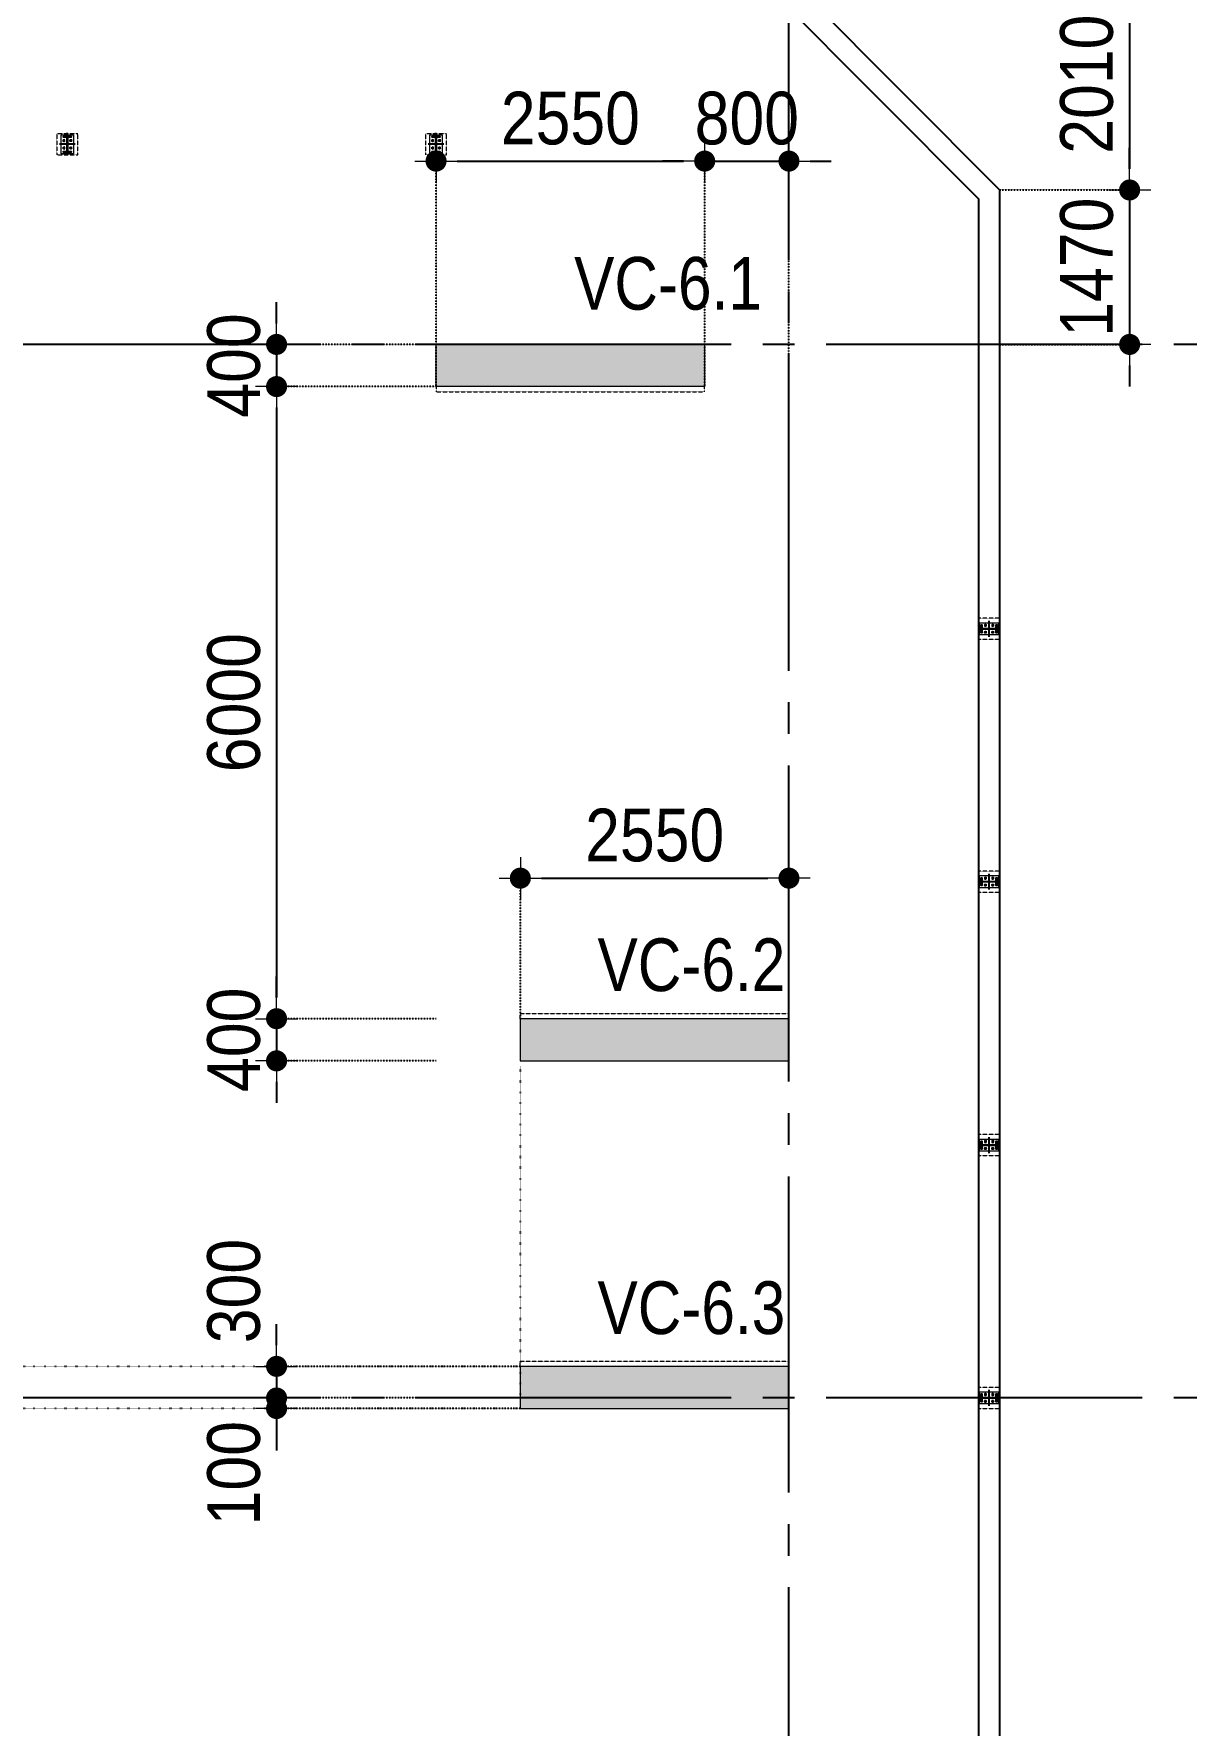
# Model space of a CAD drawing. Header units: millimetres. Extents: x -3973692 to -2843767, y 592734 to 838475.
# Drawn here: x -3456114 to -3445174, y 645725 to 661779 of the extents above; entities that cross this region are included whole.
import ezdxf
from ezdxf.enums import TextEntityAlignment as Align

# ---------------------------------------------------------------- set-up
doc = ezdxf.new("R2010")
doc.units = ezdxf.units.MM
doc.header["$MEASUREMENT"] = 0
doc.header["$PDMODE"] = 3
doc.header["$PDSIZE"] = -20
for name, pattern in [('CHG_XX_Cot_Tang 1$0$CENTER', [20.2, 12.7, -2.5, 2.5, -2.5]), ('CHG_XX_Cot_Tang 1$0$CENTER2', [28.575, 19.05, -3.175, 3.175, -3.175]), ('CHG_XX_Cot_Tang 1$0$MB_Luoi truc$0$HTT Hidden 21', [3, 2, -1]), ('CHG_XX_Luoi truc$0$MB_Luoi truc$0$Center101', [13, 10, -1, 1, -1]), ('DIVIDE2', [15.875, 6.35, -3.175, 0, -3.175, 0, -3.175]), ('DOT2', [0.125, 0, -0.125]), ('HIDDEN5', [2.8375, 1.25, -1.5875])]:
    doc.linetypes.add(name, pattern=pattern)
doc.layers.get('0').update_dxf_attribs({"lineweight": 9})
doc.layers.get('Defpoints').update_dxf_attribs({"color": 10, "lineweight": 0})
for name, color, linetype, lineweight in [("'S_General_Dim_1", 1, 'Continuous', 18), ("'S_General_Divide_3 Intermediate", 3, 'DIVIDE2', 40), ("CHG_XX_Cot_Tang 1$0$'S_Steel_Cont_2 Normal", 2, 'Continuous', 25), ("CHG_XX_Cot_Tang 1$0$'S_Steel_Cont_2 Normal_Plate", 150, 'Continuous', 15), ('CHG_XX_Cot_Tang 1$0$Cot thep', 51, 'Continuous', 15), ('CHG_XX_Cot_Tang 1$0$Net thay Tuong', 3, 'Continuous', 20), ('CHG_XX_Cot_Tang 1$0$NS-Pier', 150, 'Continuous', 9), ('CHG_XX_Cot_Tang 1$0$NS-Pier @ 1', 150, 'Continuous', 9), ('CHG_XX_Cot_Tang 1$0$NS-Pier @ 100', 150, 'Continuous', 9), ('CHG_XX_Cot_Tang 1$0$NS-Pier @ 150 VP1', 150, 'Continuous', 9), ('CHG_XX_Cot_Tang 1$0$NS-Pier @ 150 VP2', 150, 'Continuous', 9), ('CHG_XX_Cot_Tang 1$0$NS-Pier @ 150 VP3', 150, 'Continuous', 9), ('CHG_XX_Cot_Tang 1$0$NS-Pier @ 150 VP4', 150, 'Continuous', 9), ('CHG_XX_Cot_Tang 1$0$NS-Pier @ 150 VP5', 150, 'Continuous', 9), ('CHG_XX_Cot_Tang 1$0$NS-Pier @ 150 VP6', 150, 'Continuous', 9), ('CHG_XX_Cot_Tang 1$0$NS-Pier @ 150 VP7', 150, 'Continuous', 9), ('CHG_XX_Cot_Tang 1$0$NS-Pier @ 150 VP8', 150, 'Continuous', 9), ('CHG_XX_Cot_Tang 1$0$NS-Pier @ 150 VP9', 150, 'Continuous', 9), ('CHG_XX_Cot_Tang 1$0$NS-Pier @ 150 VPModel', 150, 'Continuous', 9), ('CHG_XX_Cot_Tang 1$0$NS-Pier @ 200 VP11', 150, 'Continuous', 9), ('CHG_XX_Cot_Tang 1$0$NS-Pier @ 200 VP12', 150, 'Continuous', 9), ('CHG_XX_Cot_Tang 1$0$NS-Pier @ 200 VP13', 150, 'Continuous', 9), ('CHG_XX_Cot_Tang 1$0$NS-Pier @ 200 VP14', 150, 'Continuous', 9), ('CHG_XX_Cot_Tang 1$0$NS-Pier @ 200 VP15', 150, 'Continuous', 9), ('CHG_XX_Cot_Tang 1$0$NS-Pier @ 200 VP16', 150, 'Continuous', 9), ('CHG_XX_Cot_Tang 1$0$NS-Pier @ 200 VP17', 150, 'Continuous', 9), ('CHG_XX_Cot_Tang 1$0$NS-Pier @ 200 VP18', 150, 'Continuous', 9), ('CHG_XX_Cot_Tang 1$0$NS-Pier @ 200 VP19', 150, 'Continuous', 9), ('CHG_XX_Cot_Tang 1$0$NS-Pier @ 200 VP21', 150, 'Continuous', 9), ('CHG_XX_Cot_Tang 1$0$NS-Pier @ 200 VP22', 150, 'Continuous', 9), ('CHG_XX_Cot_Tang 1$0$NS-Pier @ 200 VP23', 150, 'Continuous', 9), ('CHG_XX_Cot_Tang 1$0$NS-Pier @ 200 VP24', 150, 'Continuous', 9), ('CHG_XX_Cot_Tang 1$0$NS-Pier @ 200 VP25', 150, 'Continuous', 9), ('CHG_XX_Cot_Tang 1$0$NS-Pier @ 200 VP26', 150, 'Continuous', 9), ('CHG_XX_Cot_Tang 1$0$NS-Pier @ 200 VP27', 150, 'Continuous', 9), ('CHG_XX_Cot_Tang 1$0$NS-Pier @ 200 VP28', 150, 'Continuous', 9), ('CHG_XX_Cot_Tang 1$0$NS-Pier @ 200 VP30', 150, 'Continuous', 9), ('CHG_XX_Cot_Tang 1$0$NS-Pier @ 200 VP31', 150, 'Continuous', 9), ('CHG_XX_Cot_Tang 1$0$NS-Pier @ 200 VP32', 150, 'Continuous', 9), ('CHG_XX_Cot_Tang 1$0$NS-Pier @ 200 VP33', 150, 'Continuous', 9), ('CHG_XX_Cot_Tang 1$0$NS-Pier @ 200 VP34', 150, 'Continuous', 9), ('CHG_XX_Cot_Tang 1$0$NS-Pier @ 200 VP35', 150, 'Continuous', 9), ('CHG_XX_Cot_Tang 1$0$NS-Pier @ 200 VP36', 150, 'Continuous', 9), ('CHG_XX_Cot_Tang 1$0$NS-Pier @ 200 VP37', 150, 'Continuous', 9), ('CHG_XX_Cot_Tang 1$0$NS-Pier @ 200 VPModel', 150, 'Continuous', 9), ('CHG_XX_Cot_Tang 1$0$NS-Pier @ 350 VP10', 150, 'Continuous', 9), ('CHG_XX_Cot_Tang 1$0$NS-Pier @ 350 VP20', 150, 'Continuous', 9), ('CHG_XX_Cot_Tang 1$0$NS-Pier @ 350 VP29', 150, 'Continuous', 9), ('CHG_XX_Cot_Tang 1$0$NS-Pier @ 350 VPModel', 150, 'Continuous', 9), ('TEXT', 7, 'Continuous', 15)]:
    doc.layers.add(name, color=color, linetype=linetype, lineweight=lineweight)
for name, color, linetype in [("CHG_XX_Cot_Tang 1$0$'S_Concrete_Center_1", 8, 'CHG_XX_Cot_Tang 1$0$CENTER2'), ("CHG_XX_Cot_Tang 1$0$'S_Steel_ Bold", 8, 'Continuous'), ('CHG_XX_Cot_Tang 1$0$Vach VH3', 3, 'Continuous'), ('CHG_XX_Luoi truc$0$Grid', 34, 'Continuous'), ('CHG_XX_Luoi truc$0$Grid Line', 251, 'CHG_XX_Luoi truc$0$MB_Luoi truc$0$Center101'), ('dim', 1, 'Continuous')]:
    doc.layers.add(name, color=color, linetype=linetype)
doc.styles.add('arial', font='arial.ttf', dxfattribs={"width": 0.85})
doc.styles.add('CHG_XX_Luoi truc$0$MB_Luoi truc$0$Grid A-F$0$VNI-HelveCB', font='')
doc.styles.add('TTP-HelCon', font='')
doc.styles.get('CHG_XX_Luoi truc$0$MB_Luoi truc$0$Grid A-F$0$VNI-HelveCB').set_extended_font_data('VNI-Helve-Condense', bold=True)
doc.styles.get('TTP-HelCon').set_extended_font_data('VNI-Helve-Condense')
doc.dimstyles.new('200', dxfattribs={"dimscale": 200, "dimtxt": 2.5, "dimasz": 1, "dimexe": 0, "dimexo": 0, "dimgap": 0.75, "dimtad": 1, "dimdec": 0, "dimrnd": 10, "dimzin": 9, "dimdsep": 46, "dimtxsty": 'arial', "dimblk1": 'DIMDOT', "dimblk2": 'DIMDOT', "dimsah": 1, "dimcen": 2, "dimdle": 3, "dimclre": 8, "dimclrt": 2, "dimadec": 0, "dimazin": 0, "dimtfac": 1, "dimtdec": 0, "dimtix": 1, "dimtmove": 2, "dimatfit": 3, "dimldrblk": 'DIMPIJL', "dimfxl": 1, "dimtvp": 1.8, "dimtolj": 1, "dimtzin": 0, "dimarcsym": 0})

# ---------------------------------------------------------------- blocks, each defined once
blk = doc.blocks.new('*U3260')
at = {"layer": 'CHG_XX_Cot_Tang 1$0$NS-Pier @ 1'}
h = blk.add_hatch(color=256, dxfattribs=at)
h.dxf.hatch_style = 1
h.paths.add_polyline_path([(400, 0), (0, 0), (0, -2550), (400, -2550)])
at = {"layer": 'CHG_XX_Cot_Tang 1$0$NS-Pier @ 100'}
h = blk.add_hatch(color=256, dxfattribs=at)
h.dxf.hatch_style = 1
h.paths.add_polyline_path([(400, 0), (0, 0), (0, -2550), (400, -2550)])
at = {"layer": 'CHG_XX_Cot_Tang 1$0$NS-Pier @ 150 VP1'}
h = blk.add_hatch(color=256, dxfattribs=at)
h.dxf.hatch_style = 1
h.paths.add_polyline_path([(400, 0), (0, 0), (0, -2550), (400, -2550)])
at = {"layer": 'CHG_XX_Cot_Tang 1$0$NS-Pier @ 150 VP2'}
h = blk.add_hatch(color=256, dxfattribs=at)
h.dxf.hatch_style = 1
h.paths.add_polyline_path([(400, 0), (0, 0), (0, -2550), (400, -2550)])
at = {"layer": 'CHG_XX_Cot_Tang 1$0$NS-Pier @ 150 VP3'}
h = blk.add_hatch(color=256, dxfattribs=at)
h.dxf.hatch_style = 1
h.paths.add_polyline_path([(400, 0), (0, 0), (0, -2550), (400, -2550)])
at = {"layer": 'CHG_XX_Cot_Tang 1$0$NS-Pier @ 150 VP4'}
h = blk.add_hatch(color=256, dxfattribs=at)
h.dxf.hatch_style = 1
h.paths.add_polyline_path([(400, 0), (0, 0), (0, -2550), (400, -2550)])
at = {"layer": 'CHG_XX_Cot_Tang 1$0$NS-Pier @ 150 VP5'}
h = blk.add_hatch(color=256, dxfattribs=at)
h.dxf.hatch_style = 1
h.paths.add_polyline_path([(400, 0), (0, 0), (0, -2550), (400, -2550)])
at = {"layer": 'CHG_XX_Cot_Tang 1$0$NS-Pier @ 150 VP6'}
h = blk.add_hatch(color=256, dxfattribs=at)
h.dxf.hatch_style = 1
h.paths.add_polyline_path([(400, 0), (0, 0), (0, -2550), (400, -2550)])
at = {"layer": 'CHG_XX_Cot_Tang 1$0$NS-Pier @ 150 VP7'}
h = blk.add_hatch(color=256, dxfattribs=at)
h.dxf.hatch_style = 1
h.paths.add_polyline_path([(400, 0), (0, 0), (0, -2550), (400, -2550)])
at = {"layer": 'CHG_XX_Cot_Tang 1$0$NS-Pier @ 150 VP8'}
h = blk.add_hatch(color=256, dxfattribs=at)
h.dxf.hatch_style = 1
h.paths.add_polyline_path([(400, 0), (0, 0), (0, -2550), (400, -2550)])
at = {"layer": 'CHG_XX_Cot_Tang 1$0$NS-Pier @ 150 VP9'}
h = blk.add_hatch(color=256, dxfattribs=at)
h.dxf.hatch_style = 1
h.paths.add_polyline_path([(400, 0), (0, 0), (0, -2550), (400, -2550)])
at = {"layer": 'CHG_XX_Cot_Tang 1$0$NS-Pier @ 150 VPModel'}
h = blk.add_hatch(color=256, dxfattribs=at)
h.dxf.hatch_style = 1
h.paths.add_polyline_path([(400, 0), (0, 0), (0, -2550), (400, -2550)])
at = {"layer": 'CHG_XX_Cot_Tang 1$0$NS-Pier @ 200 VP11'}
h = blk.add_hatch(color=256, dxfattribs=at)
h.dxf.hatch_style = 1
h.paths.add_polyline_path([(400, 0), (0, 0), (0, -2550), (400, -2550)])
at = {"layer": 'CHG_XX_Cot_Tang 1$0$NS-Pier @ 200 VP12'}
h = blk.add_hatch(color=256, dxfattribs=at)
h.dxf.hatch_style = 1
h.paths.add_polyline_path([(400, 0), (0, 0), (0, -2550), (400, -2550)])
at = {"layer": 'CHG_XX_Cot_Tang 1$0$NS-Pier @ 200 VP13'}
h = blk.add_hatch(color=256, dxfattribs=at)
h.dxf.hatch_style = 1
h.paths.add_polyline_path([(400, 0), (0, 0), (0, -2550), (400, -2550)])
at = {"layer": 'CHG_XX_Cot_Tang 1$0$NS-Pier @ 200 VP14'}
h = blk.add_hatch(color=256, dxfattribs=at)
h.dxf.hatch_style = 1
h.paths.add_polyline_path([(400, 0), (0, 0), (0, -2550), (400, -2550)])
at = {"layer": 'CHG_XX_Cot_Tang 1$0$NS-Pier @ 200 VP15'}
h = blk.add_hatch(color=256, dxfattribs=at)
h.dxf.hatch_style = 1
h.paths.add_polyline_path([(400, 0), (0, 0), (0, -2550), (400, -2550)])
at = {"layer": 'CHG_XX_Cot_Tang 1$0$NS-Pier @ 200 VP16'}
h = blk.add_hatch(color=256, dxfattribs=at)
h.dxf.hatch_style = 1
h.paths.add_polyline_path([(400, 0), (0, 0), (0, -2550), (400, -2550)])
at = {"layer": 'CHG_XX_Cot_Tang 1$0$NS-Pier @ 200 VP17'}
h = blk.add_hatch(color=256, dxfattribs=at)
h.dxf.hatch_style = 1
h.paths.add_polyline_path([(400, 0), (0, 0), (0, -2550), (400, -2550)])
at = {"layer": 'CHG_XX_Cot_Tang 1$0$NS-Pier @ 200 VP18'}
h = blk.add_hatch(color=256, dxfattribs=at)
h.dxf.hatch_style = 1
h.paths.add_polyline_path([(400, 0), (0, 0), (0, -2550), (400, -2550)])
at = {"layer": 'CHG_XX_Cot_Tang 1$0$NS-Pier @ 200 VP19'}
h = blk.add_hatch(color=256, dxfattribs=at)
h.dxf.hatch_style = 1
h.paths.add_polyline_path([(400, 0), (0, 0), (0, -2550), (400, -2550)])
at = {"layer": 'CHG_XX_Cot_Tang 1$0$NS-Pier @ 200 VP21'}
h = blk.add_hatch(color=256, dxfattribs=at)
h.dxf.hatch_style = 1
h.paths.add_polyline_path([(400, 0), (0, 0), (0, -2550), (400, -2550)])
at = {"layer": 'CHG_XX_Cot_Tang 1$0$NS-Pier @ 200 VP22'}
h = blk.add_hatch(color=256, dxfattribs=at)
h.dxf.hatch_style = 1
h.paths.add_polyline_path([(400, 0), (0, 0), (0, -2550), (400, -2550)])
at = {"layer": 'CHG_XX_Cot_Tang 1$0$NS-Pier @ 200 VP23'}
h = blk.add_hatch(color=256, dxfattribs=at)
h.dxf.hatch_style = 1
h.paths.add_polyline_path([(400, 0), (0, 0), (0, -2550), (400, -2550)])
at = {"layer": 'CHG_XX_Cot_Tang 1$0$NS-Pier @ 200 VP24'}
h = blk.add_hatch(color=256, dxfattribs=at)
h.dxf.hatch_style = 1
h.paths.add_polyline_path([(400, 0), (0, 0), (0, -2550), (400, -2550)])
at = {"layer": 'CHG_XX_Cot_Tang 1$0$NS-Pier @ 200 VP25'}
h = blk.add_hatch(color=256, dxfattribs=at)
h.dxf.hatch_style = 1
h.paths.add_polyline_path([(400, 0), (0, 0), (0, -2550), (400, -2550)])
at = {"layer": 'CHG_XX_Cot_Tang 1$0$NS-Pier @ 200 VP26'}
h = blk.add_hatch(color=256, dxfattribs=at)
h.dxf.hatch_style = 1
h.paths.add_polyline_path([(400, 0), (0, 0), (0, -2550), (400, -2550)])
at = {"layer": 'CHG_XX_Cot_Tang 1$0$NS-Pier @ 200 VP27'}
h = blk.add_hatch(color=256, dxfattribs=at)
h.dxf.hatch_style = 1
h.paths.add_polyline_path([(400, 0), (0, 0), (0, -2550), (400, -2550)])
at = {"layer": 'CHG_XX_Cot_Tang 1$0$NS-Pier @ 200 VP28'}
h = blk.add_hatch(color=256, dxfattribs=at)
h.dxf.hatch_style = 1
h.paths.add_polyline_path([(400, 0), (0, 0), (0, -2550), (400, -2550)])
at = {"layer": 'CHG_XX_Cot_Tang 1$0$NS-Pier @ 200 VP30'}
h = blk.add_hatch(color=256, dxfattribs=at)
h.dxf.hatch_style = 1
h.paths.add_polyline_path([(400, 0), (0, 0), (0, -2550), (400, -2550)])
at = {"layer": 'CHG_XX_Cot_Tang 1$0$NS-Pier @ 200 VP31'}
h = blk.add_hatch(color=256, dxfattribs=at)
h.dxf.hatch_style = 1
h.paths.add_polyline_path([(400, 0), (0, 0), (0, -2550), (400, -2550)])
at = {"layer": 'CHG_XX_Cot_Tang 1$0$NS-Pier @ 200 VP32'}
h = blk.add_hatch(color=256, dxfattribs=at)
h.dxf.hatch_style = 1
h.paths.add_polyline_path([(400, 0), (0, 0), (0, -2550), (400, -2550)])
at = {"layer": 'CHG_XX_Cot_Tang 1$0$NS-Pier @ 200 VP33'}
h = blk.add_hatch(color=256, dxfattribs=at)
h.dxf.hatch_style = 1
h.paths.add_polyline_path([(400, 0), (0, 0), (0, -2550), (400, -2550)])
at = {"layer": 'CHG_XX_Cot_Tang 1$0$NS-Pier @ 200 VP34'}
h = blk.add_hatch(color=256, dxfattribs=at)
h.dxf.hatch_style = 1
h.paths.add_polyline_path([(400, 0), (0, 0), (0, -2550), (400, -2550)])
at = {"layer": 'CHG_XX_Cot_Tang 1$0$NS-Pier @ 200 VP35'}
h = blk.add_hatch(color=256, dxfattribs=at)
h.dxf.hatch_style = 1
h.paths.add_polyline_path([(400, 0), (0, 0), (0, -2550), (400, -2550)])
at = {"layer": 'CHG_XX_Cot_Tang 1$0$NS-Pier @ 200 VP36'}
h = blk.add_hatch(color=256, dxfattribs=at)
h.dxf.hatch_style = 1
h.paths.add_polyline_path([(400, 0), (0, 0), (0, -2550), (400, -2550)])
at = {"layer": 'CHG_XX_Cot_Tang 1$0$NS-Pier @ 200 VP37'}
h = blk.add_hatch(color=256, dxfattribs=at)
h.dxf.hatch_style = 1
h.paths.add_polyline_path([(400, 0), (0, 0), (0, -2550), (400, -2550)])
at = {"layer": 'CHG_XX_Cot_Tang 1$0$NS-Pier @ 200 VPModel'}
h = blk.add_hatch(color=256, dxfattribs=at)
h.dxf.hatch_style = 1
h.paths.add_polyline_path([(400, 0), (0, 0), (0, -2550), (400, -2550)])
at = {"layer": 'CHG_XX_Cot_Tang 1$0$NS-Pier @ 350 VP10'}
h = blk.add_hatch(color=256, dxfattribs=at)
h.dxf.hatch_style = 1
h.paths.add_polyline_path([(400, 0), (0, 0), (0, -2550), (400, -2550)])
at = {"layer": 'CHG_XX_Cot_Tang 1$0$NS-Pier @ 350 VP20'}
h = blk.add_hatch(color=256, dxfattribs=at)
h.dxf.hatch_style = 1
h.paths.add_polyline_path([(400, 0), (0, 0), (0, -2550), (400, -2550)])
at = {"layer": 'CHG_XX_Cot_Tang 1$0$NS-Pier @ 350 VP29'}
h = blk.add_hatch(color=256, dxfattribs=at)
h.dxf.hatch_style = 1
h.paths.add_polyline_path([(400, 0), (0, 0), (0, -2550), (400, -2550)])
at = {"layer": 'CHG_XX_Cot_Tang 1$0$NS-Pier @ 350 VPModel'}
h = blk.add_hatch(color=256, dxfattribs=at)
h.dxf.hatch_style = 1
h.paths.add_polyline_path([(400, 0), (0, 0), (0, -2550), (400, -2550)])
blk = doc.blocks.new('CHG_XX_Cot_Tang 1$0$Block A_C450x2250')
at = {"layer": 'CHG_XX_Cot_Tang 1$0$NS-Pier', "color": 9, "linetype": 'CHG_XX_Cot_Tang 1$0$MB_Luoi truc$0$HTT Hidden 21'}
blk.add_lwpolyline([(0, 0), (-50, 0), (-50, -2550), (0, -2550)], dxfattribs=at)
at = {"layer": 'CHG_XX_Cot_Tang 1$0$NS-Pier'}
blk.add_lwpolyline([(400, -2550), (0, -2550), (0, 0), (400, 0)], close=True, dxfattribs=at)
blk.add_blockref('*U3260', (0, 0), dxfattribs=at)
blk = doc.blocks.new('*U2973')
at = {"layer": "CHG_XX_Cot_Tang 1$0$'S_Steel_ Bold", "linetype": 'CHG_XX_Cot_Tang 1$0$CENTER', "ltscale": 0.05}
for p, q in [((-13, 0), (13, 0)), ((0, 13), (0, -13))]:
    blk.add_line(p, q, dxfattribs=at)
at = {"layer": "CHG_XX_Cot_Tang 1$0$'S_Steel_ Bold", "color": 1}
blk.add_circle((0, 0), 7, dxfattribs=at)
blk = doc.blocks.new('CHG_XX_Cot_Tang 1$0$A$C42BB3C5E')
at = {"color": 8, "linetype": 'CHG_XX_Cot_Tang 1$0$MB_Luoi truc$0$HTT Hidden 21'}
blk.add_lwpolyline([(-75, -113), (125, -113), (125, 87), (-75, 87)], close=True, dxfattribs=at)
at = {"layer": "CHG_XX_Cot_Tang 1$0$'S_Concrete_Center_1"}
for p, q in [((25, 63), (25, -88)), ((125, -13), (-83, -13))]:
    blk.add_line(p, q, dxfattribs=at)
at = {"layer": "CHG_XX_Cot_Tang 1$0$'S_Steel_Cont_2 Normal"}
blk.add_lwpolyline([(-37, -15, 0.414214), (-43, -21), (-43, -50), (-50, -50), (-50, 25), (-43, 25), (-43, -4, 0.414214), (-37, -10), (87, -10, 0.414214), (93, -4), (93, 25), (100, 25), (100, -50), (93, -50), (93, -21, 0.414214), (87, -15)], format="xyb", close=True, dxfattribs=at)
at = {"layer": "CHG_XX_Cot_Tang 1$0$'S_Steel_Cont_2 Normal_Plate"}
blk.add_lwpolyline([(115, 45), (115, -70), (-65, -70), (-65, 45)], close=True, dxfattribs=at)
at = {"layer": "CHG_XX_Cot_Tang 1$0$'S_Steel_ Bold"}
for p in [(-10, 20), (60, 20)]:
    blk.add_blockref('*U2973', p, dxfattribs=at)
at = {"layer": "CHG_XX_Cot_Tang 1$0$'S_Steel_ Bold", "xscale": -1, "rotation": 180}
for p in [(-10, -45), (60, -45)]:
    blk.add_blockref('*U2973', p, dxfattribs=at)
blk = doc.blocks.new('CHG_XX_Cot_Tang 1$0$net pergola')
at = {"layer": 'CHG_XX_Cot_Tang 1$0$Net thay Tuong'}
for p, rotation in [((58294, -725), 270), ((61794, -725), 270), ((67057, -5362), 180), ((67057, -7762), 180), ((67057, -10262), 180), ((67057, -12662), 180)]:
    blk.add_blockref('CHG_XX_Cot_Tang 1$0$A$C42BB3C5E', p, dxfattribs=dict(at, rotation=rotation))
blk = doc.blocks.new('*U2841')
at = {"layer": 'CHG_XX_Luoi truc$0$Grid Line'}
blk.add_line((0, 0), (0, 608), dxfattribs=at)
at = {"layer": 'CHG_XX_Luoi truc$0$Grid', "lineweight": -2, "style": 'CHG_XX_Luoi truc$0$MB_Luoi truc$0$Grid A-F$0$VNI-HelveCB'}
for tag, p in [('GRIDSUB', (0, 617)), ('GRID', (0, -9))]:
    blk.add_attdef(tag, text='', height=5, dxfattribs=at).set_placement(p, align=Align.MIDDLE)
blk = doc.blocks.new('*U2843')
at = {"layer": 'CHG_XX_Luoi truc$0$Grid Line'}
blk.add_line((0, 0), (0, 438), dxfattribs=at)
at = {"layer": 'CHG_XX_Luoi truc$0$Grid', "lineweight": -2, "style": 'CHG_XX_Luoi truc$0$MB_Luoi truc$0$Grid A-F$0$VNI-HelveCB'}
for tag, p in [('GRIDSUB', (0, 447)), ('GRID', (0, -9))]:
    blk.add_attdef(tag, text='', height=5, dxfattribs=at).set_placement(p, align=Align.MIDDLE)
blk = doc.blocks.new('CHG_XX_Luoi truc')
at = {"layer": 'CHG_XX_Luoi truc$0$Grid', "xscale": 300, "yscale": 300, "zscale": 300}
blk.add_blockref('*U2841', (99550, -12747), dxfattribs=at)
at = {"layer": 'CHG_XX_Luoi truc$0$Grid', "xscale": 300.0000000000013, "yscale": 300.0000000000013, "zscale": 300.0000000000013, "rotation": 90}
for p in [(110703, 48850), (110703, 38850)]:
    blk.add_blockref('*U2843', p, dxfattribs=at)
blk = doc.blocks.new('CHG_XX_Cot_Tang 1')
at = {"layer": 'CHG_XX_Cot_Tang 1$0$Vach VH3'}
for p, q in [((99350, 52240.6), (101350, 50233.2)), ((99550, 52323.2), (101550, 50315.8)), ((101550, 50315.8), (101550, -2000)), ((101350, 50233.2), (101350, -1800))]:
    blk.add_line(p, q, dxfattribs=at)
at = {"layer": 'CHG_XX_Cot_Tang 1$0$Cot thep'}
blk.add_blockref('CHG_XX_Cot_Tang 1$0$net pergola', (34418.2, 51500), dxfattribs=at)
at = {"layer": 'CHG_XX_Cot_Tang 1$0$NS-Pier'}
blk.add_blockref('CHG_XX_Luoi truc', (0, 0), dxfattribs=at)
at = {"layer": 'CHG_XX_Cot_Tang 1$0$NS-Pier', "rotation": 90.00000000000001}
blk.add_blockref('CHG_XX_Cot_Tang 1$0$Block A_C450x2250', (96200, 48450), dxfattribs=at)
at = {"layer": 'CHG_XX_Cot_Tang 1$0$NS-Pier', "xscale": -1, "rotation": 90}
for p in [(97000, 42450), (97000, 39150)]:
    blk.add_blockref('CHG_XX_Cot_Tang 1$0$Block A_C450x2250', p, dxfattribs=at)
blk = doc.blocks.new('DIMDOT')
for p, q in [((0, -1), (0, 1)), ((1, 0), (-1, 0))]:
    blk.add_line(p, q)
at = {"const_width": 0.5}
blk.add_lwpolyline([(-0.25, 0, 1), (0.25, 0, 1)], format="xyb", close=True, dxfattribs=at)
blk = doc.blocks.new('*D255')
at = {"layer": "'S_General_Dim_1", "color": 8, "linetype": 'HIDDEN5', "lineweight": -2, "transparency": 16777216}
for p, q in [((-3452295, 658431), (-3452295, 660571)), ((-3449745, 658431), (-3449745, 660571))]:
    blk.add_line(p, q, dxfattribs=at)
at = {"layer": "'S_General_Dim_1", "color": 0, "lineweight": -2, "transparency": 16777216}
blk.add_line((-3452095, 660571), (-3449945, 660571), dxfattribs=at)
at = {"layer": 'Defpoints', "color": 0, "transparency": 16777216}
for p in [(-3449745, 660571), (-3452295, 658431), (-3449745, 658431)]:
    blk.add_point(p, dxfattribs=at)
at = {"layer": "'S_General_Dim_1", "color": 0, "lineweight": -2, "transparency": 16777216, "xscale": 200, "yscale": 200, "zscale": 200, "rotation": 180}
blk.add_blockref('DIMDOT', (-3452295, 660571), dxfattribs=at)
at = {"layer": "'S_General_Dim_1", "color": 0, "lineweight": -2, "transparency": 16777216, "xscale": 200, "yscale": 200, "zscale": 200}
blk.add_blockref('DIMDOT', (-3449745, 660571), dxfattribs=at)
at = {"layer": "'S_General_Dim_1", "color": 2, "transparency": 16777216, "insert": (-3451020, 660976), "char_height": 500, "attachment_point": 5, "style": 'arial'}
blk.add_mtext('\\A1;2550', dxfattribs=at)
blk = doc.blocks.new('DIMPIJL')
at = {"linetype": 'ByBlock'}
blk.add_solid([(-2.5, 0.417), (-2.5, -0.417), (0, 0)], dxfattribs=at)
blk = doc.blocks.new('*D256')
at = {"layer": "'S_General_Dim_1", "color": 0, "lineweight": -2, "transparency": 16777216}
for p, q in [((-3449945, 660571), (-3450145, 660571)), ((-3449745, 660571), (-3448945, 660571)), ((-3448745, 660571), (-3448545, 660571))]:
    blk.add_line(p, q, dxfattribs=at)
at = {"layer": "'S_General_Dim_1", "color": 8, "linetype": 'HIDDEN5', "lineweight": -2, "transparency": 16777216}
for p, q in [((-3449745, 658431), (-3449745, 660571)), ((-3448945, 657982), (-3448945, 660571))]:
    blk.add_line(p, q, dxfattribs=at)
at = {"layer": 'Defpoints', "color": 0, "transparency": 16777216}
for p in [(-3448945, 660571), (-3449745, 658431), (-3448945, 657982)]:
    blk.add_point(p, dxfattribs=at)
at = {"layer": "'S_General_Dim_1", "color": 0, "lineweight": -2, "transparency": 16777216, "xscale": 200, "yscale": 200, "zscale": 200}
blk.add_blockref('DIMDOT', (-3449745, 660571), dxfattribs=at)
at = {"layer": "'S_General_Dim_1", "color": 0, "lineweight": -2, "transparency": 16777216, "xscale": 200, "yscale": 200, "zscale": 200, "rotation": 180}
blk.add_blockref('DIMDOT', (-3448945, 660571), dxfattribs=at)
at = {"layer": "'S_General_Dim_1", "color": 2, "transparency": 16777216, "insert": (-3449345, 660976), "char_height": 500, "attachment_point": 5, "style": 'arial'}
blk.add_mtext('\\A1;800', dxfattribs=at)
blk = doc.blocks.new('*D258')
at = {"layer": "'S_General_Dim_1", "color": 8, "linetype": 'HIDDEN5', "lineweight": -2, "transparency": 16777216}
for p, q in [((-3451495, 652431), (-3451495, 653765)), ((-3448945, 652431), (-3448945, 653765))]:
    blk.add_line(p, q, dxfattribs=at)
at = {"layer": "'S_General_Dim_1", "color": 0, "lineweight": -2, "transparency": 16777216}
blk.add_line((-3451295, 653765), (-3449145, 653765), dxfattribs=at)
at = {"layer": 'Defpoints', "color": 0, "transparency": 16777216}
for p in [(-3448945, 653765), (-3451495, 652431), (-3448945, 652431)]:
    blk.add_point(p, dxfattribs=at)
at = {"layer": "'S_General_Dim_1", "color": 0, "lineweight": -2, "transparency": 16777216, "xscale": 200, "yscale": 200, "zscale": 200, "rotation": 180}
blk.add_blockref('DIMDOT', (-3451495, 653765), dxfattribs=at)
at = {"layer": "'S_General_Dim_1", "color": 0, "lineweight": -2, "transparency": 16777216, "xscale": 200, "yscale": 200, "zscale": 200}
blk.add_blockref('DIMDOT', (-3448945, 653765), dxfattribs=at)
at = {"layer": "'S_General_Dim_1", "color": 2, "transparency": 16777216, "insert": (-3450220, 654171), "char_height": 500, "attachment_point": 5, "style": 'arial'}
blk.add_mtext('\\A1;2550', dxfattribs=at)
blk = doc.blocks.new('*D267')
at = {"layer": "'S_General_Dim_1", "color": 0, "lineweight": -2, "transparency": 16777216}
for p, q in [((-3453809, 659031), (-3453809, 659231)), ((-3453809, 658831), (-3453809, 658431)), ((-3453809, 658231), (-3453809, 658031))]:
    blk.add_line(p, q, dxfattribs=at)
at = {"layer": "'S_General_Dim_1", "color": 8, "linetype": 'HIDDEN5', "lineweight": -2, "transparency": 16777216}
for p, q in [((-3452295, 658831), (-3453809, 658831)), ((-3452295, 658431), (-3453809, 658431))]:
    blk.add_line(p, q, dxfattribs=at)
at = {"layer": 'Defpoints', "color": 0, "transparency": 16777216}
for p in [(-3452295, 658831), (-3453809, 658431), (-3452295, 658431)]:
    blk.add_point(p, dxfattribs=at)
at = {"layer": "'S_General_Dim_1", "color": 0, "lineweight": -2, "transparency": 16777216, "xscale": 200, "yscale": 200, "zscale": 200}
for p, rotation in [((-3453809, 658831), 270), ((-3453809, 658431), 90)]:
    blk.add_blockref('DIMDOT', p, dxfattribs=dict(at, rotation=rotation))
at = {"layer": "'S_General_Dim_1", "color": 2, "transparency": 16777216, "insert": (-3454214, 658631), "char_height": 500, "attachment_point": 5, "rotation": 90, "style": 'arial'}
blk.add_mtext('\\A1;400', dxfattribs=at)
blk = doc.blocks.new('*D268')
at = {"layer": "'S_General_Dim_1", "color": 8, "linetype": 'HIDDEN5', "lineweight": -2, "transparency": 16777216}
for p, q in [((-3452295, 658431), (-3453809, 658431)), ((-3452295, 652431), (-3453809, 652431))]:
    blk.add_line(p, q, dxfattribs=at)
at = {"layer": "'S_General_Dim_1", "color": 0, "lineweight": -2, "transparency": 16777216}
blk.add_line((-3453809, 658231), (-3453809, 652631), dxfattribs=at)
at = {"layer": 'Defpoints', "color": 0, "transparency": 16777216}
for p in [(-3452295, 658431), (-3453809, 652431), (-3452295, 652431)]:
    blk.add_point(p, dxfattribs=at)
at = {"layer": "'S_General_Dim_1", "color": 0, "lineweight": -2, "transparency": 16777216, "xscale": 200, "yscale": 200, "zscale": 200}
for p, rotation in [((-3453809, 658431), 90), ((-3453809, 652431), 270)]:
    blk.add_blockref('DIMDOT', p, dxfattribs=dict(at, rotation=rotation))
at = {"layer": "'S_General_Dim_1", "color": 2, "transparency": 16777216, "insert": (-3454214, 655431), "char_height": 500, "attachment_point": 5, "rotation": 90, "style": 'arial'}
blk.add_mtext('\\A1;6000', dxfattribs=at)
blk = doc.blocks.new('*D269')
at = {"layer": "'S_General_Dim_1", "color": 0, "lineweight": -2, "transparency": 16777216}
for p, q in [((-3453809, 652631), (-3453809, 652831)), ((-3453809, 652431), (-3453809, 652031)), ((-3453809, 651831), (-3453809, 651631))]:
    blk.add_line(p, q, dxfattribs=at)
at = {"layer": "'S_General_Dim_1", "color": 8, "linetype": 'HIDDEN5', "lineweight": -2, "transparency": 16777216}
for p, q in [((-3452295, 652431), (-3453809, 652431)), ((-3452295, 652031), (-3453809, 652031))]:
    blk.add_line(p, q, dxfattribs=at)
at = {"layer": 'Defpoints', "color": 0, "transparency": 16777216}
for p in [(-3452295, 652431), (-3453809, 652031), (-3452295, 652031)]:
    blk.add_point(p, dxfattribs=at)
at = {"layer": "'S_General_Dim_1", "color": 0, "lineweight": -2, "transparency": 16777216, "xscale": 200, "yscale": 200, "zscale": 200}
for p, rotation in [((-3453809, 652431), 270), ((-3453809, 652031), 90)]:
    blk.add_blockref('DIMDOT', p, dxfattribs=dict(at, rotation=rotation))
at = {"layer": "'S_General_Dim_1", "color": 2, "transparency": 16777216, "insert": (-3454214, 652231), "char_height": 500, "attachment_point": 5, "rotation": 90, "style": 'arial'}
blk.add_mtext('\\A1;400', dxfattribs=at)
blk = doc.blocks.new('*D262')
at = {"layer": "'S_General_Dim_1", "color": 0, "lineweight": -2, "transparency": 16777216}
for p, q in [((-3453809, 649331), (-3453809, 649531)), ((-3453809, 649131), (-3453809, 648831)), ((-3453809, 648631), (-3453809, 648431))]:
    blk.add_line(p, q, dxfattribs=at)
at = {"layer": "'S_General_Dim_1", "color": 8, "linetype": 'HIDDEN5', "lineweight": -2, "transparency": 16777216}
for p, q in [((-3451495, 649131), (-3453809, 649131)), ((-3452295, 648831), (-3453809, 648831))]:
    blk.add_line(p, q, dxfattribs=at)
at = {"layer": 'Defpoints', "color": 0, "transparency": 16777216}
for p in [(-3451495, 649131), (-3453809, 648831), (-3452295, 648831)]:
    blk.add_point(p, dxfattribs=at)
at = {"layer": "'S_General_Dim_1", "color": 0, "lineweight": -2, "transparency": 16777216, "xscale": 200, "yscale": 200, "zscale": 200}
for p, rotation in [((-3453809, 649131), 270), ((-3453809, 648831), 90)]:
    blk.add_blockref('DIMDOT', p, dxfattribs=dict(at, rotation=rotation))
at = {"layer": "'S_General_Dim_1", "color": 2, "transparency": 16777216, "insert": (-3454214, 649846), "char_height": 500, "attachment_point": 5, "rotation": 90, "style": 'arial'}
blk.add_mtext('\\A1;300', dxfattribs=at)
blk = doc.blocks.new('*D263')
at = {"layer": "'S_General_Dim_1", "color": 0, "lineweight": -2, "transparency": 16777216}
for p, q in [((-3453809, 649031), (-3453809, 649231)), ((-3453809, 648831), (-3453809, 648731)), ((-3453809, 648531), (-3453809, 648331))]:
    blk.add_line(p, q, dxfattribs=at)
at = {"layer": "'S_General_Dim_1", "color": 8, "linetype": 'HIDDEN5', "lineweight": -2, "transparency": 16777216}
for p, q in [((-3452295, 648831), (-3453809, 648831)), ((-3451495, 648731), (-3453809, 648731))]:
    blk.add_line(p, q, dxfattribs=at)
at = {"layer": 'Defpoints', "color": 0, "transparency": 16777216}
for p in [(-3452295, 648831), (-3453809, 648731), (-3451495, 648731)]:
    blk.add_point(p, dxfattribs=at)
at = {"layer": "'S_General_Dim_1", "color": 0, "lineweight": -2, "transparency": 16777216, "xscale": 200, "yscale": 200, "zscale": 200}
for p, rotation in [((-3453809, 648831), 270), ((-3453809, 648731), 90)]:
    blk.add_blockref('DIMDOT', p, dxfattribs=dict(at, rotation=rotation))
at = {"layer": "'S_General_Dim_1", "color": 2, "transparency": 16777216, "insert": (-3454214, 648117), "char_height": 500, "attachment_point": 5, "rotation": 90, "style": 'arial'}
blk.add_mtext('\\A1;100', dxfattribs=at)
blk = doc.blocks.new('c')
at = {"layer": 'TEXT', "color": 3, "style": 'TTP-HelCon'}
for s, p in [('VC-6.1', (-2039, 49180)), ('VC-6.2', (-1817, 42712)), ('VC-6.3', (-1817, 39457))]:
    blk.add_text(s, height=500, dxfattribs=at).set_placement(p)
blk = doc.blocks.new('*D2377')
at = {"layer": "'S_General_Dim_1", "color": 8, "linetype": 'HIDDEN5', "lineweight": -2, "transparency": 16777216}
for p, q in [((-3448945, 662304), (-3445711, 662304)), ((-3446945, 660297), (-3445711, 660297))]:
    blk.add_line(p, q, dxfattribs=at)
at = {"layer": "'S_General_Dim_1", "color": 0, "lineweight": -2, "transparency": 16777216}
blk.add_line((-3445711, 662104), (-3445711, 660497), dxfattribs=at)
at = {"layer": 'Defpoints', "color": 0, "transparency": 16777216}
for p in [(-3448945, 662304), (-3446945, 660297), (-3445711, 660297)]:
    blk.add_point(p, dxfattribs=at)
at = {"layer": "'S_General_Dim_1", "color": 0, "lineweight": -2, "transparency": 16777216, "xscale": 200, "yscale": 200, "zscale": 200}
for p, rotation in [((-3445711, 662304), 90), ((-3445711, 660297), 270)]:
    blk.add_blockref('DIMDOT', p, dxfattribs=dict(at, rotation=rotation))
at = {"layer": "'S_General_Dim_1", "color": 2, "transparency": 16777216, "insert": (-3446117, 661301), "char_height": 500, "attachment_point": 5, "rotation": 90, "style": 'arial'}
blk.add_mtext('\\A1;2010', dxfattribs=at)
blk = doc.blocks.new('*D2378')
at = {"layer": "'S_General_Dim_1", "color": 0, "lineweight": -2, "transparency": 16777216}
for p, q in [((-3445711, 660497), (-3445711, 660697)), ((-3445711, 660297), (-3445711, 658831)), ((-3445711, 658631), (-3445711, 658431))]:
    blk.add_line(p, q, dxfattribs=at)
at = {"layer": "'S_General_Dim_1", "color": 8, "linetype": 'HIDDEN5', "lineweight": -2, "transparency": 16777216}
for p, q in [((-3446945, 660297), (-3445711, 660297)), ((-3446945, 658831), (-3445711, 658831))]:
    blk.add_line(p, q, dxfattribs=at)
at = {"layer": 'Defpoints', "color": 0, "transparency": 16777216}
for p in [(-3446945, 660297), (-3446945, 658831), (-3445711, 658831)]:
    blk.add_point(p, dxfattribs=at)
at = {"layer": "'S_General_Dim_1", "color": 0, "lineweight": -2, "transparency": 16777216, "xscale": 200, "yscale": 200, "zscale": 200}
for p, rotation in [((-3445711, 660297), 270), ((-3445711, 658831), 90)]:
    blk.add_blockref('DIMDOT', p, dxfattribs=dict(at, rotation=rotation))
at = {"layer": "'S_General_Dim_1", "color": 2, "transparency": 16777216, "insert": (-3446117, 659564), "char_height": 500, "attachment_point": 5, "rotation": 90, "style": 'arial'}
blk.add_mtext('\\A1;1470', dxfattribs=at)

msp = doc.modelspace()

# ---------------------------------------------------------------- linework, layer by layer
at = {"layer": 'dim', "linetype": 'DOT2', "ltscale": 10}
for p, q in [((-3451495.2, 651981), (-3451495.2, 648781)), ((-3451495.2, 649131), (-3461195.2, 649131)), ((-3451495.2, 648731), (-3461195.2, 648731))]:
    msp.add_line(p, q, dxfattribs=at)

# ---------------------------------------------------------------- block references
at = {"layer": "'S_General_Divide_3 Intermediate"}
msp.add_blockref('CHG_XX_Cot_Tang 1', (-3548495.2, 609981), dxfattribs=at)
at = {"layer": 'TEXT'}
msp.add_blockref('c', (-3448945.2, 609981), dxfattribs=at)

# ---------------------------------------------------------------- dimensions: what is measured, and where the dimension line sits
at = {"layer": "'S_General_Dim_1"}
for base, p1, p2, picture, middle in [((-3445711.3, 660296.8), (-3448945.2, 662304.2), (-3446945.2, 660296.8), '*D2377', (-3446116.6, 661300.5)), ((-3445711.3, 658831), (-3446945.2, 660296.8), (-3446945.2, 658831), '*D2378', (-3446116.6, 659563.9))]:
    dim = msp.add_linear_dim(base=base, p1=p1, p2=p2, angle=90, dimstyle='200', override={"dimrnd": 10}, dxfattribs=at)
    dim.commit()
    dim.dimension.update_dxf_attribs({"geometry": picture, "text_midpoint": middle})
for base, p1, p2, picture, middle in [((-3449745.2, 660570.9), (-3452295.2, 658431), (-3449745.2, 658431), '*D255', (-3451020.2, 660976.2)), ((-3448945.2, 660570.9), (-3449745.2, 658431), (-3448945.2, 657982.3), '*D256', (-3449345.2, 660976.2)), ((-3448945.2, 653765.3), (-3451495.2, 652431), (-3448945.2, 652431), '*D258', (-3450220.2, 654170.6))]:
    dim = msp.add_linear_dim(base=base, p1=p1, p2=p2, dimstyle='200', dxfattribs=at)
    dim.commit()
    dim.dimension.update_dxf_attribs({"geometry": picture, "text_midpoint": middle})
for base, p1, p2, picture, middle in [((-3453808.9, 658431), (-3452295.2, 658831), (-3452295.2, 658431), '*D267', (-3454214.2, 658631)), ((-3453808.9, 652431), (-3452295.2, 658431), (-3452295.2, 652431), '*D268', (-3454214.2, 655431)), ((-3453808.9, 652031), (-3452295.2, 652431), (-3452295.2, 652031), '*D269', (-3454214.2, 652231))]:
    dim = msp.add_linear_dim(base=base, p1=p1, p2=p2, angle=90, dimstyle='200', dxfattribs=at)
    dim.commit()
    dim.dimension.update_dxf_attribs({"geometry": picture, "text_midpoint": middle})
for base, p1, p2, picture, middle in [((-3453808.9, 648831), (-3451495.2, 649131), (-3452295.2, 648831), '*D262', (-3454214.3, 649846.3)), ((-3453808.9, 648731), (-3452295.2, 648831), (-3451495.2, 648731), '*D263', (-3454214.2, 648117.1))]:
    dim = msp.add_linear_dim(base=base, p1=p1, p2=p2, angle=90, dimstyle='200', dxfattribs=at)
    dim.commit()
    dim.dimension.update_dxf_attribs({"geometry": picture, "text_midpoint": middle, "dimtype": 160})

doc.saveas('drawing.dxf')
